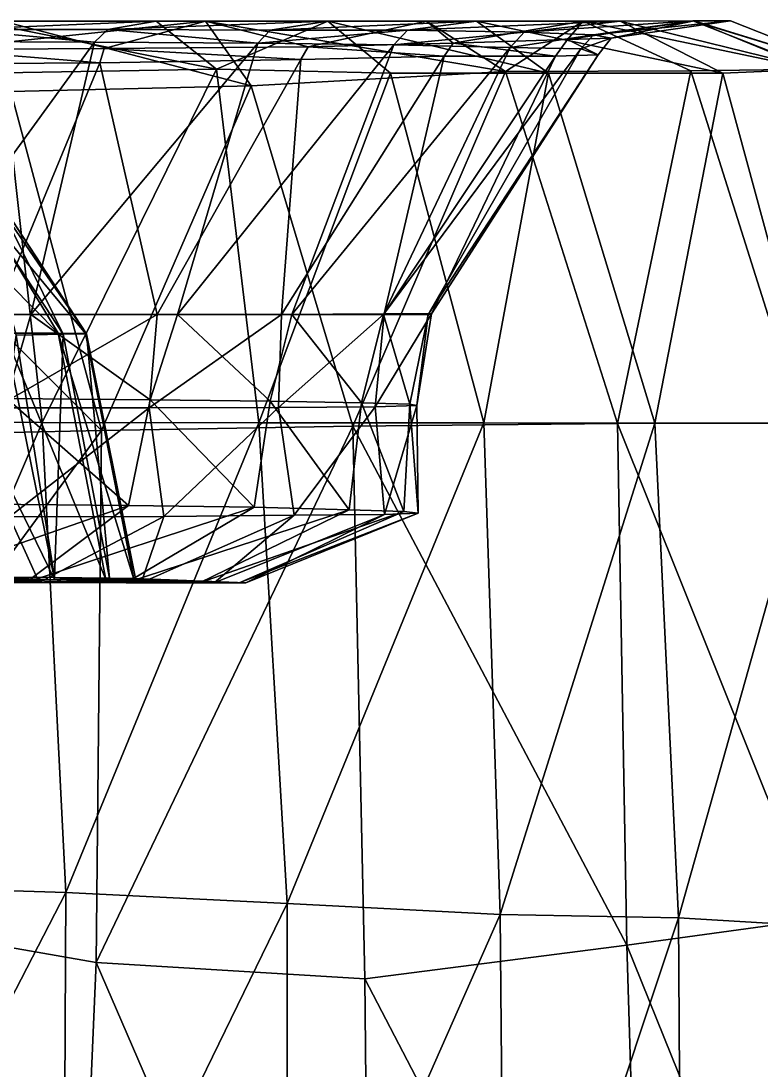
# Model space of a CAD drawing. Extents: x -4.77 to 4.77, y -2.48 to 3.3.
# Drawn here: x 1.3016 to 1.644, y 2.5051 to 2.9903 of the extents above; entities that cross this region are included whole.
import ezdxf

# ---------------------------------------------------------------- set-up
doc = ezdxf.new("R2010")
doc.units = 0

msp = doc.modelspace()

# ---------------------------------------------------------------- linework, layer by layer
for points in [[(1.26241, 2.97705, -0.24494), (1.38696, 2.9901, -0.2689), (1.29315, 2.99011, -0.33609)], [(1.26241, 2.97705, 0.24494), (1.29315, 2.99011, 0.33609), (1.38696, 2.9901, 0.2689)], [(1.26241, 2.97705, -0.24494), (1.34005, 2.97757, -0.2089), (1.38696, 2.9901, -0.2689)], [(1.26241, 2.97705, 0.24494), (1.38696, 2.9901, 0.2689), (1.34005, 2.97757, 0.2089)], [(1.3641, 2.99015, 0.66756), (1.27183, 2.98634, 0.64863), (1.28143, 2.99012, 0.70663)], [(1.3641, 2.99015, 0.66756), (1.34169, 2.98628, 0.61489), (1.27183, 2.98634, 0.64863)], [(1.3641, 2.99015, -0.66756), (1.28143, 2.99012, -0.70663), (1.27183, 2.98634, -0.64863)], [(1.3641, 2.99015, -0.66756), (1.27183, 2.98634, -0.64863), (1.34169, 2.98628, -0.61489)], [(1.28143, 2.99012, 0.70663), (1.392, 2.96802, 0.70927), (1.3641, 2.99015, 0.66756)], [(1.28143, 2.99012, -0.70663), (1.3641, 2.99015, -0.66756), (1.392, 2.96802, -0.70927)], [(1.28143, 2.99012, 0.70663), (1.2935, 2.96624, 0.75454), (1.392, 2.96802, 0.70927)], [(1.28143, 2.99012, -0.70663), (1.392, 2.96802, -0.70927), (1.2935, 2.96624, -0.75454)], [(1.40807, 2.96026, -0.31702), (1.29315, 2.99011, -0.33609), (1.38696, 2.9901, -0.2689)], [(1.40807, 2.96026, -0.31702), (1.29688, 2.95769, -0.40646), (1.29315, 2.99011, -0.33609)], [(1.40807, 2.96026, 0.31702), (1.38696, 2.9901, 0.2689), (1.29315, 2.99011, 0.33609)], [(1.40807, 2.96026, 0.31702), (1.29315, 2.99011, 0.33609), (1.29688, 2.95769, 0.40646)], [(1.38696, 2.9901, -0.2689), (1.34005, 2.97757, -0.2089), (1.43444, 2.97837, -0.13682)], [(1.38696, 2.9901, 0.2689), (1.43444, 2.97837, 0.13682), (1.34005, 2.97757, 0.2089)], [(1.44361, 2.99015, 0.61421), (1.34169, 2.98628, 0.61489), (1.3641, 2.99015, 0.66756)], [(1.44361, 2.99015, 0.61421), (1.41692, 2.98593, 0.55946), (1.34169, 2.98628, 0.61489)], [(1.44361, 2.99015, -0.61421), (1.3641, 2.99015, -0.66756), (1.34169, 2.98628, -0.61489)], [(1.44361, 2.99015, -0.61421), (1.34169, 2.98628, -0.61489), (1.41692, 2.98593, -0.55946)], [(1.392, 2.96802, 0.70927), (1.44361, 2.99015, 0.61421), (1.3641, 2.99015, 0.66756)], [(1.392, 2.96802, -0.70927), (1.3641, 2.99015, -0.66756), (1.44361, 2.99015, -0.61421)], [(1.38696, 2.9901, -0.2689), (1.43444, 2.97837, -0.13682), (1.48919, 2.99019, -0.17244)], [(1.5258, 2.96687, -0.20731), (1.38696, 2.9901, -0.2689), (1.48919, 2.99019, -0.17244)], [(1.38696, 2.9901, 0.2689), (1.48919, 2.99019, 0.17244), (1.43444, 2.97837, 0.13682)], [(1.5258, 2.96687, 0.20731), (1.48919, 2.99019, 0.17244), (1.38696, 2.9901, 0.2689)], [(1.5258, 2.96687, -0.20731), (1.40807, 2.96026, -0.31702), (1.38696, 2.9901, -0.2689)], [(1.5258, 2.96687, 0.20731), (1.38696, 2.9901, 0.2689), (1.40807, 2.96026, 0.31702)], [(1.392, 2.96802, 0.70927), (1.47258, 2.96616, 0.6552), (1.44361, 2.99015, 0.61421)], [(1.392, 2.96802, -0.70927), (1.44361, 2.99015, -0.61421), (1.47258, 2.96616, -0.6552)], [(1.51236, 2.99019, 0.54685), (1.41692, 2.98593, 0.55946), (1.44361, 2.99015, 0.61421)], [(1.51236, 2.99019, 0.54685), (1.48035, 2.98593, 0.49343), (1.41692, 2.98593, 0.55946)], [(1.51236, 2.99019, -0.54685), (1.44361, 2.99015, -0.61421), (1.41692, 2.98593, -0.55946)], [(1.51236, 2.99019, -0.54685), (1.41692, 2.98593, -0.55946), (1.48035, 2.98593, -0.49343)], [(1.48919, 2.99019, -0.17244), (1.43444, 2.97837, -0.13682), (1.50157, 2.97996, -0.05353)], [(1.48919, 2.99019, 0.17244), (1.50157, 2.97996, 0.05353), (1.43444, 2.97837, 0.13682)], [(1.44361, 2.99015, 0.61421), (1.54563, 2.96614, 0.58468), (1.51236, 2.99019, 0.54685)], [(1.44361, 2.99015, -0.61421), (1.51236, 2.99019, -0.54685), (1.54563, 2.96614, -0.58468)], [(1.44361, 2.99015, 0.61421), (1.47258, 2.96616, 0.6552), (1.54563, 2.96614, 0.58468)], [(1.44361, 2.99015, -0.61421), (1.54563, 2.96614, -0.58468), (1.47258, 2.96616, -0.6552)], [(1.5788, 2.99022, 0.4408), (1.48035, 2.98593, 0.49343), (1.51236, 2.99019, 0.54685)], [(1.5788, 2.99022, 0.4408), (1.53437, 2.98504, 0.39979), (1.48035, 2.98593, 0.49343)], [(1.5788, 2.99022, -0.4408), (1.51236, 2.99019, -0.54685), (1.48035, 2.98593, -0.49343)], [(1.5788, 2.99022, -0.4408), (1.48035, 2.98593, -0.49343), (1.53437, 2.98504, -0.39979)], [(1.48919, 2.99019, -0.17244), (1.50157, 2.97996, -0.05353), (1.56167, 2.99023, -0.0689)], [(1.56167, 2.99023, -0.0689), (1.5258, 2.96687, -0.20731), (1.48919, 2.99019, -0.17244)], [(1.48919, 2.99019, 0.17244), (1.56167, 2.99023, 0.0689), (1.50157, 2.97996, 0.05353)], [(1.56167, 2.99023, 0.0689), (1.48919, 2.99019, 0.17244), (1.5258, 2.96687, 0.20731)], [(1.56167, 2.99023, -0.0689), (1.50157, 2.97996, -0.05353), (1.55448, 2.98165, 0.06478)], [(1.56167, 2.99023, 0.0689), (1.55448, 2.98165, -0.06478), (1.50157, 2.97996, 0.05353)], [(1.51236, 2.99019, 0.54685), (1.62625, 2.96612, 0.46478), (1.5788, 2.99022, 0.4408)], [(1.51236, 2.99019, -0.54685), (1.5788, 2.99022, -0.4408), (1.62625, 2.96612, -0.46478)], [(1.51236, 2.99019, 0.54685), (1.54563, 2.96614, 0.58468), (1.62625, 2.96612, 0.46478)], [(1.51236, 2.99019, -0.54685), (1.62625, 2.96612, -0.46478), (1.54563, 2.96614, -0.58468)], [(1.56167, 2.99023, -0.0689), (1.61151, 2.9672, -0.09264), (1.5258, 2.96687, -0.20731)], [(1.56167, 2.99023, 0.0689), (1.5258, 2.96687, 0.20731), (1.61151, 2.9672, 0.09264)], [(1.61237, 2.99025, 0.33096), (1.53437, 2.98504, 0.39979), (1.5788, 2.99022, 0.4408)], [(1.61237, 2.99025, 0.33096), (1.56641, 2.98387, 0.29764), (1.53437, 2.98504, 0.39979)], [(1.61237, 2.99025, -0.33096), (1.5788, 2.99022, -0.4408), (1.53437, 2.98504, -0.39979)], [(1.61237, 2.99025, -0.33096), (1.53437, 2.98504, -0.39979), (1.56641, 2.98387, -0.29764)], [(1.56167, 2.99023, -0.0689), (1.55448, 2.98165, 0.06478), (1.61295, 2.99025, 0.06154)], [(1.61295, 2.99025, 0.06154), (1.55448, 2.98165, 0.06478), (1.57458, 2.98235, 0.17961)], [(1.56167, 2.99023, 0.0689), (1.61295, 2.99025, -0.06154), (1.55448, 2.98165, -0.06478)], [(1.61295, 2.99025, -0.06154), (1.57458, 2.98235, -0.17961), (1.55448, 2.98165, -0.06478)], [(1.66761, 2.96801, 0.04289), (1.56167, 2.99023, -0.0689), (1.61295, 2.99025, 0.06154)], [(1.66761, 2.96801, -0.04289), (1.61295, 2.99025, -0.06154), (1.56167, 2.99023, 0.0689)], [(1.66761, 2.96801, 0.04289), (1.61151, 2.9672, -0.09264), (1.56167, 2.99023, -0.0689)], [(1.66761, 2.96801, -0.04289), (1.56167, 2.99023, 0.0689), (1.61151, 2.9672, 0.09264)], [(1.62987, 2.99025, 0.20001), (1.56641, 2.98387, 0.29764), (1.61237, 2.99025, 0.33096)], [(1.62987, 2.99025, 0.20001), (1.57458, 2.98235, 0.17961), (1.56641, 2.98387, 0.29764)], [(1.62987, 2.99025, -0.20001), (1.61237, 2.99025, -0.33096), (1.56641, 2.98387, -0.29764)], [(1.62987, 2.99025, -0.20001), (1.56641, 2.98387, -0.29764), (1.57458, 2.98235, -0.17961)], [(1.61295, 2.99025, 0.06154), (1.57458, 2.98235, 0.17961), (1.62987, 2.99025, 0.20001)], [(1.61295, 2.99025, -0.06154), (1.62987, 2.99025, -0.20001), (1.57458, 2.98235, -0.17961)], [(1.5788, 2.99022, 0.4408), (1.66935, 2.96801, 0.34913), (1.61237, 2.99025, 0.33096)], [(1.5788, 2.99022, -0.4408), (1.61237, 2.99025, -0.33096), (1.66935, 2.96801, -0.34913)], [(1.5788, 2.99022, 0.4408), (1.62625, 2.96612, 0.46478), (1.66935, 2.96801, 0.34913)], [(1.5788, 2.99022, -0.4408), (1.66935, 2.96801, -0.34913), (1.62625, 2.96612, -0.46478)], [(1.61237, 2.99025, 0.33096), (1.68946, 2.96666, 0.20345), (1.62987, 2.99025, 0.20001)], [(1.61237, 2.99025, 0.33096), (1.66935, 2.96801, 0.34913), (1.68946, 2.96666, 0.20345)], [(1.61237, 2.99025, -0.33096), (1.62987, 2.99025, -0.20001), (1.68946, 2.96666, -0.20345)], [(1.61237, 2.99025, -0.33096), (1.68946, 2.96666, -0.20345), (1.66935, 2.96801, -0.34913)], [(1.68946, 2.96666, 0.20345), (1.61295, 2.99025, 0.06154), (1.62987, 2.99025, 0.20001)], [(1.68946, 2.96666, 0.20345), (1.66761, 2.96801, 0.04289), (1.61295, 2.99025, 0.06154)], [(1.68946, 2.96666, -0.20345), (1.62987, 2.99025, -0.20001), (1.61295, 2.99025, -0.06154)], [(1.68946, 2.96666, -0.20345), (1.61295, 2.99025, -0.06154), (1.66761, 2.96801, -0.04289)], [(1.27183, 2.98634, 0.64863), (1.33566, 2.98042, 0.60719), (1.26665, 2.98081, 0.64013)], [(1.27183, 2.98634, -0.64863), (1.26665, 2.98081, -0.64013), (1.33566, 2.98042, -0.60719)], [(1.27183, 2.98634, 0.64863), (1.34169, 2.98628, 0.61489), (1.33566, 2.98042, 0.60719)], [(1.27183, 2.98634, -0.64863), (1.33566, 2.98042, -0.60719), (1.34169, 2.98628, -0.61489)], [(1.34169, 2.98628, 0.61489), (1.4112, 2.97996, 0.55297), (1.33566, 2.98042, 0.60719)], [(1.34169, 2.98628, -0.61489), (1.33566, 2.98042, -0.60719), (1.4112, 2.97996, -0.55297)], [(1.34169, 2.98628, 0.61489), (1.41692, 2.98593, 0.55946), (1.4112, 2.97996, 0.55297)], [(1.34169, 2.98628, -0.61489), (1.4112, 2.97996, -0.55297), (1.41692, 2.98593, -0.55946)], [(1.4112, 2.97996, 0.55297), (1.48035, 2.98593, 0.49343), (1.47405, 2.97927, 0.48668)], [(1.4112, 2.97996, 0.55297), (1.41692, 2.98593, 0.55946), (1.48035, 2.98593, 0.49343)], [(1.4112, 2.97996, -0.55297), (1.47405, 2.97927, -0.48668), (1.48035, 2.98593, -0.49343)], [(1.4112, 2.97996, -0.55297), (1.48035, 2.98593, -0.49343), (1.41692, 2.98593, -0.55946)], [(1.47405, 2.97927, 0.48668), (1.48035, 2.98593, 0.49343), (1.53437, 2.98504, 0.39979)], [(1.47405, 2.97927, -0.48668), (1.53437, 2.98504, -0.39979), (1.48035, 2.98593, -0.49343)], [(1.47405, 2.97927, 0.48668), (1.53437, 2.98504, 0.39979), (1.52789, 2.97801, 0.39551)], [(1.47405, 2.97927, -0.48668), (1.52789, 2.97801, -0.39551), (1.53437, 2.98504, -0.39979)], [(1.52789, 2.97801, 0.39551), (1.53437, 2.98504, 0.39979), (1.56641, 2.98387, 0.29764)], [(1.52789, 2.97801, -0.39551), (1.56641, 2.98387, -0.29764), (1.53437, 2.98504, -0.39979)], [(1.52789, 2.97801, 0.39551), (1.56641, 2.98387, 0.29764), (1.56058, 2.9774, 0.29532)], [(1.52789, 2.97801, -0.39551), (1.56058, 2.9774, -0.29532), (1.56641, 2.98387, -0.29764)], [(1.56058, 2.9774, 0.29532), (1.56641, 2.98387, 0.29764), (1.57458, 2.98235, 0.17961)], [(1.56058, 2.9774, -0.29532), (1.57458, 2.98235, -0.17961), (1.56641, 2.98387, -0.29764)], [(1.33566, 2.98042, 0.60719), (1.244, 2.85455, 0.56052), (1.26665, 2.98081, 0.64013)], [(1.33566, 2.98042, -0.60719), (1.26665, 2.98081, -0.64013), (1.244, 2.85455, -0.56052)], [(1.33566, 2.98042, 0.60719), (1.30611, 2.85455, 0.52889), (1.244, 2.85455, 0.56052)], [(1.33566, 2.98042, -0.60719), (1.244, 2.85455, -0.56052), (1.30611, 2.85455, -0.52889)], [(1.4112, 2.97996, 0.55297), (1.30611, 2.85455, 0.52889), (1.33566, 2.98042, 0.60719)], [(1.4112, 2.97996, -0.55297), (1.33566, 2.98042, -0.60719), (1.30611, 2.85455, -0.52889)], [(1.4112, 2.97996, 0.55297), (1.37392, 2.85455, 0.47508), (1.30611, 2.85455, 0.52889)], [(1.4112, 2.97996, -0.55297), (1.30611, 2.85455, -0.52889), (1.37392, 2.85455, -0.47508)], [(1.47405, 2.97927, 0.48668), (1.37392, 2.85455, 0.47508), (1.4112, 2.97996, 0.55297)], [(1.47405, 2.97927, -0.48668), (1.4112, 2.97996, -0.55297), (1.37392, 2.85455, -0.47508)], [(1.47405, 2.97927, 0.48668), (1.42687, 2.85455, 0.41119), (1.37392, 2.85455, 0.47508)], [(1.47405, 2.97927, -0.48668), (1.37392, 2.85455, -0.47508), (1.42687, 2.85455, -0.41119)], [(1.52789, 2.97801, 0.39551), (1.42687, 2.85455, 0.41119), (1.47405, 2.97927, 0.48668)], [(1.52789, 2.97801, -0.39551), (1.47405, 2.97927, -0.48668), (1.42687, 2.85455, -0.41119)], [(1.49743, 2.97398, -0.05244), (1.50157, 2.97996, -0.05353), (1.43444, 2.97837, -0.13682)], [(1.49743, 2.97398, 0.05244), (1.43444, 2.97837, 0.13682), (1.50157, 2.97996, 0.05353)], [(1.54883, 2.97398, 0.06442), (1.50157, 2.97996, -0.05353), (1.49743, 2.97398, -0.05244)], [(1.54883, 2.97398, -0.06442), (1.49743, 2.97398, 0.05244), (1.50157, 2.97996, 0.05353)], [(1.54883, 2.97398, 0.06442), (1.55448, 2.98165, 0.06478), (1.50157, 2.97996, -0.05353)], [(1.54883, 2.97398, -0.06442), (1.50157, 2.97996, 0.05353), (1.55448, 2.98165, -0.06478)], [(1.56867, 2.97463, 0.17933), (1.55448, 2.98165, 0.06478), (1.54883, 2.97398, 0.06442)], [(1.56867, 2.97463, -0.17933), (1.54883, 2.97398, -0.06442), (1.55448, 2.98165, -0.06478)], [(1.56867, 2.97463, 0.17933), (1.57458, 2.98235, 0.17961), (1.55448, 2.98165, 0.06478)], [(1.56867, 2.97463, -0.17933), (1.55448, 2.98165, -0.06478), (1.57458, 2.98235, -0.17961)], [(1.56058, 2.9774, 0.29532), (1.57458, 2.98235, 0.17961), (1.56867, 2.97463, 0.17933)], [(1.56058, 2.9774, -0.29532), (1.56867, 2.97463, -0.17933), (1.57458, 2.98235, -0.17961)], [(1.33811, 2.97095, -0.20541), (1.26241, 2.97705, -0.24494), (1.26066, 2.97046, -0.24143)], [(1.33811, 2.97095, 0.20541), (1.26066, 2.97046, 0.24143), (1.26241, 2.97705, 0.24494)], [(1.33811, 2.97095, -0.20541), (1.34005, 2.97757, -0.2089), (1.26241, 2.97705, -0.24494)], [(1.33811, 2.97095, 0.20541), (1.26241, 2.97705, 0.24494), (1.34005, 2.97757, 0.2089)], [(1.43106, 2.97248, -0.13491), (1.34005, 2.97757, -0.2089), (1.33811, 2.97095, -0.20541)], [(1.43106, 2.97248, 0.13491), (1.33811, 2.97095, 0.20541), (1.34005, 2.97757, 0.2089)], [(1.43106, 2.97248, -0.13491), (1.43444, 2.97837, -0.13682), (1.34005, 2.97757, -0.2089)], [(1.43106, 2.97248, 0.13491), (1.34005, 2.97757, 0.2089), (1.43444, 2.97837, 0.13682)], [(1.43106, 2.97248, -0.13491), (1.42205, 2.85455, -0.03892), (1.49743, 2.97398, -0.05244)], [(1.49743, 2.97398, -0.05244), (1.42205, 2.85455, -0.03892), (1.46964, 2.85481, 0.05511)], [(1.43106, 2.97248, 0.13491), (1.49743, 2.97398, 0.05244), (1.42205, 2.85455, 0.03892)], [(1.49743, 2.97398, 0.05244), (1.46964, 2.85481, -0.05511), (1.42205, 2.85455, 0.03892)], [(1.52789, 2.97801, 0.39551), (1.46923, 2.85455, 0.32745), (1.42687, 2.85455, 0.41119)], [(1.52789, 2.97801, -0.39551), (1.42687, 2.85455, -0.41119), (1.46923, 2.85455, -0.32745)], [(1.49743, 2.97398, -0.05244), (1.43444, 2.97837, -0.13682), (1.43106, 2.97248, -0.13491)], [(1.49743, 2.97398, 0.05244), (1.43106, 2.97248, 0.13491), (1.43444, 2.97837, 0.13682)], [(1.56058, 2.9774, 0.29532), (1.46923, 2.85455, 0.32745), (1.52789, 2.97801, 0.39551)], [(1.56058, 2.9774, -0.29532), (1.52789, 2.97801, -0.39551), (1.46923, 2.85455, -0.32745)], [(1.56058, 2.9774, 0.29532), (1.48993, 2.85455, 0.24294), (1.46923, 2.85455, 0.32745)], [(1.56058, 2.9774, -0.29532), (1.46923, 2.85455, -0.32745), (1.48993, 2.85455, -0.24294)], [(1.49743, 2.97398, -0.05244), (1.46964, 2.85481, 0.05511), (1.54883, 2.97398, 0.06442)], [(1.54883, 2.97398, 0.06442), (1.46964, 2.85481, 0.05511), (1.49154, 2.85487, 0.14925)], [(1.49743, 2.97398, 0.05244), (1.54883, 2.97398, -0.06442), (1.46964, 2.85481, -0.05511)], [(1.54883, 2.97398, -0.06442), (1.49154, 2.85487, -0.14925), (1.46964, 2.85481, -0.05511)], [(1.56867, 2.97463, 0.17933), (1.48993, 2.85455, 0.24294), (1.56058, 2.9774, 0.29532)], [(1.56867, 2.97463, -0.17933), (1.56058, 2.9774, -0.29532), (1.48993, 2.85455, -0.24294)], [(1.56867, 2.97463, 0.17933), (1.49154, 2.85487, 0.14925), (1.48993, 2.85455, 0.24294)], [(1.56867, 2.97463, -0.17933), (1.48993, 2.85455, -0.24294), (1.49154, 2.85487, -0.14925)], [(1.54883, 2.97398, 0.06442), (1.49154, 2.85487, 0.14925), (1.56867, 2.97463, 0.17933)], [(1.54883, 2.97398, -0.06442), (1.56867, 2.97463, -0.17933), (1.49154, 2.85487, -0.14925)], [(1.26066, 2.97046, -0.24143), (1.28979, 2.85455, -0.15921), (1.33811, 2.97095, -0.20541)], [(1.26066, 2.97046, 0.24143), (1.33811, 2.97095, 0.20541), (1.28979, 2.85455, 0.15921)], [(1.33811, 2.97095, -0.20541), (1.28979, 2.85455, -0.15921), (1.36464, 2.85455, -0.10468)], [(1.33811, 2.97095, 0.20541), (1.36464, 2.85455, 0.10468), (1.28979, 2.85455, 0.15921)], [(1.33811, 2.97095, -0.20541), (1.36464, 2.85455, -0.10468), (1.43106, 2.97248, -0.13491)], [(1.33811, 2.97095, 0.20541), (1.43106, 2.97248, 0.13491), (1.36464, 2.85455, 0.10468)], [(1.43106, 2.97248, -0.13491), (1.36464, 2.85455, -0.10468), (1.42205, 2.85455, -0.03892)], [(1.43106, 2.97248, 0.13491), (1.42205, 2.85455, 0.03892), (1.36464, 2.85455, 0.10468)], [(1.2935, 2.96624, 0.75454), (1.21289, 2.80466, 0.81695), (1.31145, 2.80456, 0.79091)], [(1.2935, 2.96624, -0.75454), (1.31145, 2.80456, -0.79091), (1.21289, 2.80466, -0.81695)], [(1.392, 2.96802, 0.70927), (1.2935, 2.96624, 0.75454), (1.31145, 2.80456, 0.79091)], [(1.392, 2.96802, -0.70927), (1.31145, 2.80456, -0.79091), (1.2935, 2.96624, -0.75454)], [(1.392, 2.96802, 0.70927), (1.31145, 2.80456, 0.79091), (1.41167, 2.80447, 0.74524)], [(1.392, 2.96802, -0.70927), (1.41167, 2.80447, -0.74524), (1.31145, 2.80456, -0.79091)], [(1.47258, 2.96616, 0.6552), (1.392, 2.96802, 0.70927), (1.41167, 2.80447, 0.74524)], [(1.47258, 2.96616, -0.6552), (1.41167, 2.80447, -0.74524), (1.392, 2.96802, -0.70927)], [(1.45506, 2.80285, -0.33958), (1.40807, 2.96026, -0.31702), (1.5258, 2.96687, -0.20731)], [(1.45506, 2.80285, 0.33958), (1.5258, 2.96687, 0.20731), (1.40807, 2.96026, 0.31702)], [(1.47258, 2.96616, 0.6552), (1.41167, 2.80447, 0.74524), (1.51575, 2.80441, 0.67133)], [(1.47258, 2.96616, -0.6552), (1.51575, 2.80441, -0.67133), (1.41167, 2.80447, -0.74524)], [(1.45506, 2.80285, -0.33958), (1.5258, 2.96687, -0.20731), (1.57763, 2.80415, -0.21043)], [(1.45506, 2.80285, 0.33958), (1.57763, 2.80415, 0.21043), (1.5258, 2.96687, 0.20731)], [(1.54563, 2.96614, 0.58468), (1.47258, 2.96616, 0.6552), (1.51575, 2.80441, 0.67133)], [(1.54563, 2.96614, -0.58468), (1.51575, 2.80441, -0.67133), (1.47258, 2.96616, -0.6552)], [(1.54563, 2.96614, 0.58468), (1.51575, 2.80441, 0.67133), (1.59489, 2.80433, 0.58804)], [(1.54563, 2.96614, -0.58468), (1.59489, 2.80433, -0.58804), (1.51575, 2.80441, -0.67133)], [(1.57763, 2.80415, -0.21043), (1.5258, 2.96687, -0.20731), (1.61151, 2.9672, -0.09264)], [(1.57763, 2.80415, 0.21043), (1.61151, 2.9672, 0.09264), (1.5258, 2.96687, 0.20731)], [(1.62625, 2.96612, 0.46478), (1.54563, 2.96614, 0.58468), (1.59489, 2.80433, 0.58804)], [(1.62625, 2.96612, -0.46478), (1.59489, 2.80433, -0.58804), (1.54563, 2.96614, -0.58468)], [(1.57763, 2.80415, -0.21043), (1.61151, 2.9672, -0.09264), (1.66295, 2.80426, -0.08256)], [(1.57763, 2.80415, 0.21043), (1.66295, 2.80426, 0.08256), (1.61151, 2.9672, 0.09264)], [(1.62625, 2.96612, 0.46478), (1.59489, 2.80433, 0.58804), (1.67024, 2.80437, 0.46606)], [(1.62625, 2.96612, -0.46478), (1.67024, 2.80437, -0.46606), (1.59489, 2.80433, -0.58804)], [(1.66761, 2.96801, 0.04289), (1.66295, 2.80426, -0.08256), (1.61151, 2.9672, -0.09264)], [(1.66761, 2.96801, -0.04289), (1.61151, 2.9672, 0.09264), (1.66295, 2.80426, 0.08256)], [(1.66935, 2.96801, 0.34913), (1.62625, 2.96612, 0.46478), (1.67024, 2.80437, 0.46606)], [(1.66935, 2.96801, -0.34913), (1.67024, 2.80437, -0.46606), (1.62625, 2.96612, -0.46478)], [(1.33887, 2.80089, -0.45902), (1.29688, 2.95769, -0.40646), (1.40807, 2.96026, -0.31702)], [(1.33887, 2.80089, 0.45902), (1.40807, 2.96026, 0.31702), (1.29688, 2.95769, 0.40646)], [(1.33887, 2.80089, -0.45902), (1.40807, 2.96026, -0.31702), (1.45506, 2.80285, -0.33958)], [(1.33887, 2.80089, 0.45902), (1.45506, 2.80285, 0.33958), (1.40807, 2.96026, 0.31702)], [(1.33887, 2.80089, -0.45902), (1.18456, 2.95481, -0.46648), (1.29688, 2.95769, -0.40646)], [(1.33887, 2.80089, 0.45902), (1.29688, 2.95769, 0.40646), (1.18456, 2.95481, 0.46648)], [(1.33887, 2.80089, -0.45902), (1.19533, 2.79787, -0.56033), (1.18456, 2.95481, -0.46648)], [(1.33887, 2.80089, 0.45902), (1.18456, 2.95481, 0.46648), (1.19533, 2.79787, 0.56033)], [(1.26311, 2.90218, 0.29868), (1.31872, 2.84585, 0.27155), (1.28461, 2.90217, 0.2556)], [(1.26311, 2.90218, 0.29868), (1.29397, 2.84586, 0.32015), (1.31872, 2.84585, 0.27155)], [(1.26311, 2.90218, -0.29868), (1.28461, 2.90217, -0.2556), (1.31872, 2.84585, -0.27155)], [(1.26311, 2.90218, -0.29868), (1.31872, 2.84585, -0.27155), (1.29397, 2.84586, -0.32015)], [(1.29313, 2.90217, 0.16197), (1.32102, 2.8455, 0.11678), (1.2838, 2.90217, 0.1256)], [(1.2838, 2.90217, 0.1256), (1.32102, 2.8455, 0.11678), (1.29933, 2.84495, 0.06993)], [(1.29313, 2.90217, -0.16197), (1.2838, 2.90217, -0.1256), (1.32102, 2.8455, -0.11678)], [(1.2838, 2.90217, -0.1256), (1.29933, 2.84495, -0.06993), (1.32102, 2.8455, -0.11678)], [(1.28461, 2.90217, 0.2556), (1.33149, 2.84566, 0.21756), (1.29493, 2.90217, 0.20708)], [(1.28461, 2.90217, 0.2556), (1.31872, 2.84585, 0.27155), (1.33149, 2.84566, 0.21756)], [(1.28461, 2.90217, -0.2556), (1.29493, 2.90217, -0.20708), (1.33149, 2.84566, -0.21756)], [(1.28461, 2.90217, -0.2556), (1.33149, 2.84566, -0.21756), (1.31872, 2.84585, -0.27155)], [(1.29493, 2.90217, 0.20708), (1.33183, 2.84552, 0.16673), (1.29313, 2.90217, 0.16197)], [(1.29313, 2.90217, 0.16197), (1.33183, 2.84552, 0.16673), (1.32102, 2.8455, 0.11678)], [(1.29493, 2.90217, -0.20708), (1.29313, 2.90217, -0.16197), (1.33183, 2.84552, -0.16673)], [(1.29313, 2.90217, -0.16197), (1.32102, 2.8455, -0.11678), (1.33183, 2.84552, -0.16673)], [(1.29493, 2.90217, 0.20708), (1.33149, 2.84566, 0.21756), (1.33183, 2.84552, 0.16673)], [(1.29493, 2.90217, -0.20708), (1.33183, 2.84552, -0.16673), (1.33149, 2.84566, -0.21756)], [(1.244, 2.85455, 0.56052), (1.30611, 2.85455, 0.52889), (1.29508, 2.81573, 0.52508)], [(1.244, 2.85455, -0.56052), (1.29508, 2.81573, -0.52508), (1.30611, 2.85455, -0.52889)], [(1.36464, 2.85455, -0.10468), (1.28952, 2.8113, -0.14892), (1.36088, 2.81135, -0.09659)], [(1.36464, 2.85455, -0.10468), (1.28979, 2.85455, -0.15921), (1.28952, 2.8113, -0.14892)], [(1.36464, 2.85455, 0.10468), (1.36088, 2.81135, 0.09659), (1.28952, 2.8113, 0.14892)], [(1.36464, 2.85455, 0.10468), (1.28952, 2.8113, 0.14892), (1.28979, 2.85455, 0.15921)], [(1.30611, 2.85455, 0.52889), (1.3613, 2.81511, 0.4756), (1.29508, 2.81573, 0.52508)], [(1.30611, 2.85455, -0.52889), (1.29508, 2.81573, -0.52508), (1.3613, 2.81511, -0.4756)], [(1.30611, 2.85455, 0.52889), (1.37392, 2.85455, 0.47508), (1.3613, 2.81511, 0.4756)], [(1.30611, 2.85455, -0.52889), (1.3613, 2.81511, -0.4756), (1.37392, 2.85455, -0.47508)], [(1.42205, 2.85455, -0.03892), (1.36088, 2.81135, -0.09659), (1.4207, 2.81152, -0.02634)], [(1.42205, 2.85455, -0.03892), (1.36464, 2.85455, -0.10468), (1.36088, 2.81135, -0.09659)], [(1.42205, 2.85455, 0.03892), (1.4207, 2.81152, 0.02634), (1.36088, 2.81135, 0.09659)], [(1.42205, 2.85455, 0.03892), (1.36088, 2.81135, 0.09659), (1.36464, 2.85455, 0.10468)], [(1.37392, 2.85455, 0.47508), (1.41684, 2.81441, 0.41145), (1.3613, 2.81511, 0.4756)], [(1.37392, 2.85455, -0.47508), (1.3613, 2.81511, -0.4756), (1.41684, 2.81441, -0.41145)], [(1.37392, 2.85455, 0.47508), (1.42687, 2.85455, 0.41119), (1.41684, 2.81441, 0.41145)], [(1.37392, 2.85455, -0.47508), (1.41684, 2.81441, -0.41145), (1.42687, 2.85455, -0.41119)], [(1.42687, 2.85455, 0.41119), (1.45916, 2.81367, 0.33184), (1.41684, 2.81441, 0.41145)], [(1.42687, 2.85455, -0.41119), (1.41684, 2.81441, -0.41145), (1.45916, 2.81367, -0.33184)], [(1.46964, 2.85481, 0.05511), (1.4207, 2.81152, -0.02634), (1.46539, 2.81189, 0.06502)], [(1.46964, 2.85481, 0.05511), (1.42205, 2.85455, -0.03892), (1.4207, 2.81152, -0.02634)], [(1.46964, 2.85481, -0.05511), (1.46539, 2.81189, -0.06502), (1.4207, 2.81152, 0.02634)], [(1.46964, 2.85481, -0.05511), (1.4207, 2.81152, 0.02634), (1.42205, 2.85455, 0.03892)], [(1.42687, 2.85455, 0.41119), (1.46923, 2.85455, 0.32745), (1.45916, 2.81367, 0.33184)], [(1.42687, 2.85455, -0.41119), (1.45916, 2.81367, -0.33184), (1.46923, 2.85455, -0.32745)], [(1.46923, 2.85455, 0.32745), (1.48148, 2.81301, 0.24846), (1.45916, 2.81367, 0.33184)], [(1.46923, 2.85455, -0.32745), (1.45916, 2.81367, -0.33184), (1.48148, 2.81301, -0.24846)], [(1.49154, 2.85487, 0.14925), (1.46539, 2.81189, 0.06502), (1.4847, 2.81241, 0.15925)], [(1.49154, 2.85487, 0.14925), (1.46964, 2.85481, 0.05511), (1.46539, 2.81189, 0.06502)], [(1.49154, 2.85487, -0.14925), (1.4847, 2.81241, -0.15925), (1.46539, 2.81189, -0.06502)], [(1.49154, 2.85487, -0.14925), (1.46539, 2.81189, -0.06502), (1.46964, 2.85481, -0.05511)], [(1.46923, 2.85455, 0.32745), (1.48993, 2.85455, 0.24294), (1.48148, 2.81301, 0.24846)], [(1.46923, 2.85455, -0.32745), (1.48148, 2.81301, -0.24846), (1.48993, 2.85455, -0.24294)], [(1.48993, 2.85455, 0.24294), (1.4847, 2.81241, 0.15925), (1.48148, 2.81301, 0.24846)], [(1.48993, 2.85455, -0.24294), (1.48148, 2.81301, -0.24846), (1.4847, 2.81241, -0.15925)], [(1.48993, 2.85455, 0.24294), (1.49154, 2.85487, 0.14925), (1.4847, 2.81241, 0.15925)], [(1.48993, 2.85455, -0.24294), (1.4847, 2.81241, -0.15925), (1.49154, 2.85487, -0.14925)], [(1.26157, 2.8458, 0.35872), (1.31709, 2.73194, 0.33559), (1.29397, 2.84586, 0.32015)], [(1.26157, 2.8458, -0.35872), (1.29397, 2.84586, -0.32015), (1.31709, 2.73194, -0.33559)], [(1.26157, 2.8458, 0.35872), (1.28204, 2.73186, 0.38056), (1.31709, 2.73194, 0.33559)], [(1.26157, 2.8458, -0.35872), (1.31709, 2.73194, -0.33559), (1.28204, 2.73186, -0.38056)], [(1.29933, 2.84495, 0.06993), (1.31702, 2.73283, 0.06116), (1.28357, 2.73309, 0.01727)], [(1.29933, 2.84495, -0.06993), (1.28357, 2.73309, -0.01727), (1.31702, 2.73283, -0.06116)], [(1.29397, 2.84586, 0.32015), (1.34077, 2.7319, 0.28583), (1.31872, 2.84585, 0.27155)], [(1.29397, 2.84586, 0.32015), (1.31709, 2.73194, 0.33559), (1.34077, 2.7319, 0.28583)], [(1.29397, 2.84586, -0.32015), (1.31872, 2.84585, -0.27155), (1.34077, 2.7319, -0.28583)], [(1.29397, 2.84586, -0.32015), (1.34077, 2.7319, -0.28583), (1.31709, 2.73194, -0.33559)], [(1.32102, 2.8455, 0.11678), (1.31702, 2.73283, 0.06116), (1.29933, 2.84495, 0.06993)], [(1.32102, 2.8455, -0.11678), (1.29933, 2.84495, -0.06993), (1.31702, 2.73283, -0.06116)], [(1.32102, 2.8455, 0.11678), (1.3425, 2.73255, 0.11658), (1.31702, 2.73283, 0.06116)], [(1.32102, 2.8455, -0.11678), (1.31702, 2.73283, -0.06116), (1.3425, 2.73255, -0.11658)], [(1.31872, 2.84585, 0.27155), (1.35378, 2.73217, 0.23012), (1.33149, 2.84566, 0.21756)], [(1.31872, 2.84585, 0.27155), (1.34077, 2.7319, 0.28583), (1.35378, 2.73217, 0.23012)], [(1.31872, 2.84585, -0.27155), (1.33149, 2.84566, -0.21756), (1.35378, 2.73217, -0.23012)], [(1.31872, 2.84585, -0.27155), (1.35378, 2.73217, -0.23012), (1.34077, 2.7319, -0.28583)], [(1.33183, 2.84552, 0.16673), (1.3425, 2.73255, 0.11658), (1.32102, 2.8455, 0.11678)], [(1.33183, 2.84552, -0.16673), (1.32102, 2.8455, -0.11678), (1.3425, 2.73255, -0.11658)], [(1.33149, 2.84566, 0.21756), (1.35451, 2.73242, 0.17607), (1.33183, 2.84552, 0.16673)], [(1.33149, 2.84566, 0.21756), (1.35378, 2.73217, 0.23012), (1.35451, 2.73242, 0.17607)], [(1.33149, 2.84566, -0.21756), (1.33183, 2.84552, -0.16673), (1.35451, 2.73242, -0.17607)], [(1.33149, 2.84566, -0.21756), (1.35451, 2.73242, -0.17607), (1.35378, 2.73217, -0.23012)], [(1.33183, 2.84552, 0.16673), (1.35451, 2.73242, 0.17607), (1.3425, 2.73255, 0.11658)], [(1.33183, 2.84552, -0.16673), (1.3425, 2.73255, -0.11658), (1.35451, 2.73242, -0.17607)], [(1.35128, 2.76612, 0.48433), (1.28469, 2.76676, 0.53082), (1.29508, 2.81573, 0.52508)], [(1.35128, 2.76612, -0.48433), (1.29508, 2.81573, -0.52508), (1.28469, 2.76676, -0.53082)], [(1.35128, 2.76612, 0.48433), (1.29508, 2.81573, 0.52508), (1.3613, 2.81511, 0.4756)], [(1.35128, 2.76612, -0.48433), (1.3613, 2.81511, -0.4756), (1.29508, 2.81573, -0.52508)], [(1.40942, 2.76542, 0.42156), (1.35128, 2.76612, 0.48433), (1.3613, 2.81511, 0.4756)], [(1.40942, 2.76542, -0.42156), (1.3613, 2.81511, -0.4756), (1.35128, 2.76612, -0.48433)], [(1.40942, 2.76542, 0.42156), (1.3613, 2.81511, 0.4756), (1.41684, 2.81441, 0.41145)], [(1.40942, 2.76542, -0.42156), (1.41684, 2.81441, -0.41145), (1.3613, 2.81511, -0.4756)], [(1.45347, 2.76414, 0.34508), (1.40942, 2.76542, 0.42156), (1.41684, 2.81441, 0.41145)], [(1.45347, 2.76414, -0.34508), (1.41684, 2.81441, -0.41145), (1.40942, 2.76542, -0.42156)], [(1.45347, 2.76414, 0.34508), (1.41684, 2.81441, 0.41145), (1.45916, 2.81367, 0.33184)], [(1.45347, 2.76414, -0.34508), (1.45916, 2.81367, -0.33184), (1.41684, 2.81441, -0.41145)], [(1.47867, 2.76337, 0.26327), (1.45347, 2.76414, 0.34508), (1.45916, 2.81367, 0.33184)], [(1.47867, 2.76337, -0.26327), (1.45916, 2.81367, -0.33184), (1.45347, 2.76414, -0.34508)], [(1.47867, 2.76337, 0.26327), (1.45916, 2.81367, 0.33184), (1.48148, 2.81301, 0.24846)], [(1.47867, 2.76337, -0.26327), (1.48148, 2.81301, -0.24846), (1.45916, 2.81367, -0.33184)], [(1.29622, 2.76103, -0.14457), (1.36088, 2.81135, -0.09659), (1.28952, 2.8113, -0.14892)], [(1.29622, 2.76103, 0.14457), (1.28952, 2.8113, 0.14892), (1.36088, 2.81135, 0.09659)], [(1.29622, 2.76103, -0.14457), (1.36766, 2.76111, -0.08969), (1.36088, 2.81135, -0.09659)], [(1.29622, 2.76103, 0.14457), (1.36088, 2.81135, 0.09659), (1.36766, 2.76111, 0.08969)], [(1.36766, 2.76111, -0.08969), (1.4207, 2.81152, -0.02634), (1.36088, 2.81135, -0.09659)], [(1.36766, 2.76111, 0.08969), (1.36088, 2.81135, 0.09659), (1.4207, 2.81152, 0.02634)], [(1.36766, 2.76111, -0.08969), (1.42804, 2.7617, -0.01436), (1.4207, 2.81152, -0.02634)], [(1.36766, 2.76111, 0.08969), (1.4207, 2.81152, 0.02634), (1.42804, 2.7617, 0.01436)], [(1.42804, 2.7617, -0.01436), (1.46539, 2.81189, 0.06502), (1.4207, 2.81152, -0.02634)], [(1.42804, 2.7617, 0.01436), (1.4207, 2.81152, 0.02634), (1.46539, 2.81189, -0.06502)], [(1.42804, 2.7617, -0.01436), (1.4698, 2.7621, 0.07976), (1.46539, 2.81189, 0.06502)], [(1.42804, 2.7617, 0.01436), (1.46539, 2.81189, -0.06502), (1.4698, 2.7621, -0.07976)], [(1.4698, 2.7621, 0.07976), (1.4847, 2.81241, 0.15925), (1.46539, 2.81189, 0.06502)], [(1.4698, 2.7621, -0.07976), (1.46539, 2.81189, -0.06502), (1.4847, 2.81241, -0.15925)], [(1.4698, 2.7621, 0.07976), (1.4854, 2.76263, 0.1752), (1.4847, 2.81241, 0.15925)], [(1.4698, 2.7621, -0.07976), (1.4847, 2.81241, -0.15925), (1.4854, 2.76263, -0.1752)], [(1.4854, 2.76263, 0.1752), (1.47867, 2.76337, 0.26327), (1.48148, 2.81301, 0.24846)], [(1.4854, 2.76263, -0.1752), (1.48148, 2.81301, -0.24846), (1.47867, 2.76337, -0.26327)], [(1.4854, 2.76263, 0.1752), (1.48148, 2.81301, 0.24846), (1.4847, 2.81241, 0.15925)], [(1.4854, 2.76263, -0.1752), (1.4847, 2.81241, -0.15925), (1.48148, 2.81301, -0.24846)], [(1.31145, 2.80456, 0.79091), (1.21289, 2.80466, 0.81695), (1.21965, 2.59044, 0.82045)], [(1.31145, 2.80456, -0.79091), (1.21965, 2.59044, -0.82045), (1.21289, 2.80466, -0.81695)], [(1.31145, 2.80456, 0.79091), (1.21965, 2.59044, 0.82045), (1.3223, 2.58731, 0.79192)], [(1.31145, 2.80456, -0.79091), (1.3223, 2.58731, -0.79192), (1.21965, 2.59044, -0.82045)], [(1.41167, 2.80447, 0.74524), (1.31145, 2.80456, 0.79091), (1.3223, 2.58731, 0.79192)], [(1.41167, 2.80447, -0.74524), (1.3223, 2.58731, -0.79192), (1.31145, 2.80456, -0.79091)], [(1.41167, 2.80447, 0.74524), (1.3223, 2.58731, 0.79192), (1.42472, 2.58217, 0.74299)], [(1.41167, 2.80447, -0.74524), (1.42472, 2.58217, -0.74299), (1.3223, 2.58731, -0.79192)], [(1.51575, 2.80441, 0.67133), (1.41167, 2.80447, 0.74524), (1.42472, 2.58217, 0.74299)], [(1.51575, 2.80441, -0.67133), (1.42472, 2.58217, -0.74299), (1.41167, 2.80447, -0.74524)], [(1.51575, 2.80441, 0.67133), (1.42472, 2.58217, 0.74299), (1.5232, 2.57712, 0.67078)], [(1.51575, 2.80441, -0.67133), (1.5232, 2.57712, -0.67078), (1.42472, 2.58217, -0.74299)], [(1.45506, 2.80285, -0.33958), (1.57763, 2.80415, -0.21043), (1.58184, 2.56282, -0.21068)], [(1.45506, 2.80285, 0.33958), (1.58184, 2.56282, 0.21068), (1.57763, 2.80415, 0.21043)], [(1.59489, 2.80433, 0.58804), (1.51575, 2.80441, 0.67133), (1.5232, 2.57712, 0.67078)], [(1.59489, 2.80433, -0.58804), (1.5232, 2.57712, -0.67078), (1.51575, 2.80441, -0.67133)], [(1.59489, 2.80433, 0.58804), (1.5232, 2.57712, 0.67078), (1.60573, 2.57549, 0.58124)], [(1.59489, 2.80433, -0.58804), (1.60573, 2.57549, -0.58124), (1.5232, 2.57712, -0.67078)], [(1.57763, 2.80415, -0.21043), (1.66295, 2.80426, -0.08256), (1.66943, 2.57495, -0.0775)], [(1.57763, 2.80415, 0.21043), (1.66943, 2.57495, 0.0775), (1.66295, 2.80426, 0.08256)], [(1.57763, 2.80415, -0.21043), (1.66943, 2.57495, -0.0775), (1.58184, 2.56282, -0.21068)], [(1.57763, 2.80415, 0.21043), (1.58184, 2.56282, 0.21068), (1.66943, 2.57495, 0.0775)], [(1.67024, 2.80437, 0.46606), (1.59489, 2.80433, 0.58804), (1.60573, 2.57549, 0.58124)], [(1.67024, 2.80437, -0.46606), (1.60573, 2.57549, -0.58124), (1.59489, 2.80433, -0.58804)], [(1.67024, 2.80437, 0.46606), (1.60573, 2.57549, 0.58124), (1.67544, 2.57136, 0.46502)], [(1.67024, 2.80437, -0.46606), (1.67544, 2.57136, -0.46502), (1.60573, 2.57549, -0.58124)], [(1.17837, 2.58251, -0.57394), (1.33887, 2.80089, -0.45902), (1.33632, 2.55492, -0.46842)], [(1.17837, 2.58251, -0.57394), (1.19533, 2.79787, -0.56033), (1.33887, 2.80089, -0.45902)], [(1.17837, 2.58251, 0.57394), (1.33632, 2.55492, 0.46842), (1.33887, 2.80089, 0.45902)], [(1.17837, 2.58251, 0.57394), (1.33887, 2.80089, 0.45902), (1.19533, 2.79787, 0.56033)], [(1.33632, 2.55492, -0.46842), (1.45506, 2.80285, -0.33958), (1.4607, 2.54729, -0.33925)], [(1.33632, 2.55492, -0.46842), (1.33887, 2.80089, -0.45902), (1.45506, 2.80285, -0.33958)], [(1.33632, 2.55492, 0.46842), (1.4607, 2.54729, 0.33925), (1.45506, 2.80285, 0.33958)], [(1.33632, 2.55492, 0.46842), (1.45506, 2.80285, 0.33958), (1.33887, 2.80089, 0.45902)], [(1.45506, 2.80285, -0.33958), (1.58184, 2.56282, -0.21068), (1.4607, 2.54729, -0.33925)], [(1.45506, 2.80285, 0.33958), (1.4607, 2.54729, 0.33925), (1.58184, 2.56282, 0.21068)], [(1.24905, 2.73053, 0.46678), (1.28469, 2.76676, 0.53082), (1.35128, 2.76612, 0.48433)], [(1.24905, 2.73053, -0.46678), (1.35128, 2.76612, -0.48433), (1.28469, 2.76676, -0.53082)], [(1.24905, 2.73053, 0.46678), (1.35128, 2.76612, 0.48433), (1.30381, 2.73052, 0.426)], [(1.24905, 2.73053, -0.46678), (1.30381, 2.73052, -0.426), (1.35128, 2.76612, -0.48433)], [(1.30381, 2.73052, 0.426), (1.35128, 2.76612, 0.48433), (1.40942, 2.76542, 0.42156)], [(1.30381, 2.73052, -0.426), (1.40942, 2.76542, -0.42156), (1.35128, 2.76612, -0.48433)], [(1.30381, 2.73052, 0.426), (1.40942, 2.76542, 0.42156), (1.3503, 2.73051, 0.37239)], [(1.30381, 2.73052, -0.426), (1.3503, 2.73051, -0.37239), (1.40942, 2.76542, -0.42156)], [(1.3503, 2.73051, 0.37239), (1.40942, 2.76542, 0.42156), (1.45347, 2.76414, 0.34508)], [(1.3503, 2.73051, -0.37239), (1.45347, 2.76414, -0.34508), (1.40942, 2.76542, -0.42156)], [(1.31002, 2.73052, -0.03399), (1.29622, 2.76103, -0.14457), (1.25418, 2.73052, -0.0777)], [(1.31002, 2.73052, 0.03399), (1.25418, 2.73052, 0.0777), (1.29622, 2.76103, 0.14457)], [(1.31002, 2.73052, -0.03399), (1.36766, 2.76111, -0.08969), (1.29622, 2.76103, -0.14457)], [(1.31002, 2.73052, 0.03399), (1.29622, 2.76103, 0.14457), (1.36766, 2.76111, 0.08969)], [(1.35722, 2.73051, 0.02484), (1.36766, 2.76111, -0.08969), (1.31002, 2.73052, -0.03399)], [(1.35722, 2.73051, -0.02484), (1.31002, 2.73052, 0.03399), (1.36766, 2.76111, 0.08969)], [(1.3503, 2.73051, 0.37239), (1.45347, 2.76414, 0.34508), (1.38414, 2.73051, 0.30941)], [(1.3503, 2.73051, -0.37239), (1.38414, 2.73051, -0.30941), (1.45347, 2.76414, -0.34508)], [(1.39091, 2.73051, 0.09775), (1.42804, 2.7617, -0.01436), (1.35722, 2.73051, 0.02484)], [(1.35722, 2.73051, 0.02484), (1.42804, 2.7617, -0.01436), (1.36766, 2.76111, -0.08969)], [(1.39091, 2.73051, -0.09775), (1.35722, 2.73051, -0.02484), (1.42804, 2.7617, 0.01436)], [(1.35722, 2.73051, -0.02484), (1.36766, 2.76111, 0.08969), (1.42804, 2.7617, 0.01436)], [(1.38414, 2.73051, 0.30941), (1.45347, 2.76414, 0.34508), (1.47867, 2.76337, 0.26327)], [(1.38414, 2.73051, -0.30941), (1.47867, 2.76337, -0.26327), (1.45347, 2.76414, -0.34508)], [(1.38414, 2.73051, 0.30941), (1.47867, 2.76337, 0.26327), (1.40254, 2.73051, 0.24311)], [(1.38414, 2.73051, -0.30941), (1.40254, 2.73051, -0.24311), (1.47867, 2.76337, -0.26327)], [(1.40556, 2.7305, 0.17343), (1.4698, 2.7621, 0.07976), (1.39091, 2.73051, 0.09775)], [(1.39091, 2.73051, 0.09775), (1.4698, 2.7621, 0.07976), (1.42804, 2.7617, -0.01436)], [(1.40556, 2.7305, -0.17343), (1.39091, 2.73051, -0.09775), (1.4698, 2.7621, -0.07976)], [(1.39091, 2.73051, -0.09775), (1.42804, 2.7617, 0.01436), (1.4698, 2.7621, -0.07976)], [(1.40254, 2.73051, 0.24311), (1.47867, 2.76337, 0.26327), (1.4854, 2.76263, 0.1752)], [(1.40254, 2.73051, -0.24311), (1.4854, 2.76263, -0.1752), (1.47867, 2.76337, -0.26327)], [(1.40254, 2.73051, 0.24311), (1.4854, 2.76263, 0.1752), (1.40556, 2.7305, 0.17343)], [(1.40254, 2.73051, -0.24311), (1.40556, 2.7305, -0.17343), (1.4854, 2.76263, -0.1752)], [(1.40556, 2.7305, 0.17343), (1.4854, 2.76263, 0.1752), (1.4698, 2.7621, 0.07976)], [(1.40556, 2.7305, -0.17343), (1.4698, 2.7621, -0.07976), (1.4854, 2.76263, -0.1752)], [(1.30381, 2.73052, 0.426), (1.28204, 2.73186, 0.38056), (1.23377, 2.7317, 0.41961)], [(1.30381, 2.73052, -0.426), (1.23377, 2.7317, -0.41961), (1.28204, 2.73186, -0.38056)], [(1.30381, 2.73052, 0.426), (1.23377, 2.7317, 0.41961), (1.24905, 2.73053, 0.46678)], [(1.30381, 2.73052, -0.426), (1.24905, 2.73053, -0.46678), (1.23377, 2.7317, -0.41961)], [(1.24092, 2.73349, -0.01875), (1.31002, 2.73052, -0.03399), (1.25418, 2.73052, -0.0777)], [(1.24092, 2.73349, -0.01875), (1.28357, 2.73309, 0.01727), (1.31002, 2.73052, -0.03399)], [(1.24092, 2.73349, 0.01875), (1.25418, 2.73052, 0.0777), (1.31002, 2.73052, 0.03399)], [(1.24092, 2.73349, 0.01875), (1.31002, 2.73052, 0.03399), (1.28357, 2.73309, -0.01727)], [(1.3503, 2.73051, 0.37239), (1.31709, 2.73194, 0.33559), (1.28204, 2.73186, 0.38056)], [(1.3503, 2.73051, -0.37239), (1.28204, 2.73186, -0.38056), (1.31709, 2.73194, -0.33559)], [(1.3503, 2.73051, 0.37239), (1.28204, 2.73186, 0.38056), (1.30381, 2.73052, 0.426)], [(1.3503, 2.73051, -0.37239), (1.30381, 2.73052, -0.426), (1.28204, 2.73186, -0.38056)], [(1.28357, 2.73309, 0.01727), (1.35722, 2.73051, 0.02484), (1.31002, 2.73052, -0.03399)], [(1.28357, 2.73309, 0.01727), (1.31702, 2.73283, 0.06116), (1.35722, 2.73051, 0.02484)], [(1.28357, 2.73309, -0.01727), (1.31002, 2.73052, 0.03399), (1.35722, 2.73051, -0.02484)], [(1.28357, 2.73309, -0.01727), (1.35722, 2.73051, -0.02484), (1.31702, 2.73283, -0.06116)], [(1.31702, 2.73283, 0.06116), (1.39091, 2.73051, 0.09775), (1.35722, 2.73051, 0.02484)], [(1.31702, 2.73283, 0.06116), (1.3425, 2.73255, 0.11658), (1.39091, 2.73051, 0.09775)], [(1.31702, 2.73283, -0.06116), (1.35722, 2.73051, -0.02484), (1.39091, 2.73051, -0.09775)], [(1.31702, 2.73283, -0.06116), (1.39091, 2.73051, -0.09775), (1.3425, 2.73255, -0.11658)], [(1.38414, 2.73051, 0.30941), (1.31709, 2.73194, 0.33559), (1.3503, 2.73051, 0.37239)], [(1.38414, 2.73051, 0.30941), (1.34077, 2.7319, 0.28583), (1.31709, 2.73194, 0.33559)], [(1.38414, 2.73051, -0.30941), (1.3503, 2.73051, -0.37239), (1.31709, 2.73194, -0.33559)], [(1.38414, 2.73051, -0.30941), (1.31709, 2.73194, -0.33559), (1.34077, 2.7319, -0.28583)], [(1.40254, 2.73051, 0.24311), (1.35378, 2.73217, 0.23012), (1.34077, 2.7319, 0.28583)], [(1.40254, 2.73051, -0.24311), (1.34077, 2.7319, -0.28583), (1.35378, 2.73217, -0.23012)], [(1.40254, 2.73051, 0.24311), (1.34077, 2.7319, 0.28583), (1.38414, 2.73051, 0.30941)], [(1.40254, 2.73051, -0.24311), (1.38414, 2.73051, -0.30941), (1.34077, 2.7319, -0.28583)], [(1.3425, 2.73255, 0.11658), (1.40556, 2.7305, 0.17343), (1.39091, 2.73051, 0.09775)], [(1.3425, 2.73255, 0.11658), (1.35451, 2.73242, 0.17607), (1.40556, 2.7305, 0.17343)], [(1.3425, 2.73255, -0.11658), (1.39091, 2.73051, -0.09775), (1.40556, 2.7305, -0.17343)], [(1.3425, 2.73255, -0.11658), (1.40556, 2.7305, -0.17343), (1.35451, 2.73242, -0.17607)], [(1.40556, 2.7305, 0.17343), (1.35451, 2.73242, 0.17607), (1.35378, 2.73217, 0.23012)], [(1.40556, 2.7305, -0.17343), (1.35378, 2.73217, -0.23012), (1.35451, 2.73242, -0.17607)], [(1.40556, 2.7305, 0.17343), (1.35378, 2.73217, 0.23012), (1.40254, 2.73051, 0.24311)], [(1.40556, 2.7305, -0.17343), (1.40254, 2.73051, -0.24311), (1.35378, 2.73217, -0.23012)], [(1.21414, 2.37753, 0.82252), (1.3223, 2.58731, 0.79192), (1.21965, 2.59044, 0.82045)], [(1.21414, 2.37753, -0.82252), (1.21965, 2.59044, -0.82045), (1.3223, 2.58731, -0.79192)], [(1.21414, 2.37753, 0.82252), (1.32119, 2.3697, 0.7934), (1.3223, 2.58731, 0.79192)], [(1.21414, 2.37753, -0.82252), (1.3223, 2.58731, -0.79192), (1.32119, 2.3697, -0.7934)], [(1.32119, 2.3697, 0.7934), (1.42472, 2.58217, 0.74299), (1.3223, 2.58731, 0.79192)], [(1.32119, 2.3697, -0.7934), (1.3223, 2.58731, -0.79192), (1.42472, 2.58217, -0.74299)], [(1.32355, 2.25656, -0.47656), (1.17045, 2.23696, -0.5714), (1.17837, 2.58251, -0.57394)], [(1.32355, 2.25656, 0.47656), (1.17837, 2.58251, 0.57394), (1.17045, 2.23696, 0.5714)], [(1.32355, 2.25656, -0.47656), (1.17837, 2.58251, -0.57394), (1.33632, 2.55492, -0.46842)], [(1.32355, 2.25656, 0.47656), (1.33632, 2.55492, 0.46842), (1.17837, 2.58251, 0.57394)], [(1.32119, 2.3697, 0.7934), (1.42452, 2.35375, 0.74423), (1.42472, 2.58217, 0.74299)], [(1.32119, 2.3697, -0.7934), (1.42472, 2.58217, -0.74299), (1.42452, 2.35375, -0.74423)], [(1.42452, 2.35375, 0.74423), (1.5232, 2.57712, 0.67078), (1.42472, 2.58217, 0.74299)], [(1.42452, 2.35375, -0.74423), (1.42472, 2.58217, -0.74299), (1.5232, 2.57712, -0.67078)], [(1.42452, 2.35375, 0.74423), (1.52542, 2.33429, 0.66998), (1.5232, 2.57712, 0.67078)], [(1.42452, 2.35375, -0.74423), (1.5232, 2.57712, -0.67078), (1.52542, 2.33429, -0.66998)], [(1.52542, 2.33429, 0.66998), (1.60573, 2.57549, 0.58124), (1.5232, 2.57712, 0.67078)], [(1.52542, 2.33429, -0.66998), (1.5232, 2.57712, -0.67078), (1.60573, 2.57549, -0.58124)], [(1.52542, 2.33429, 0.66998), (1.60726, 2.33065, 0.5804), (1.60573, 2.57549, 0.58124)], [(1.52542, 2.33429, -0.66998), (1.60573, 2.57549, -0.58124), (1.60726, 2.33065, -0.5804)], [(1.67745, 2.32609, -0.05924), (1.58184, 2.56282, -0.21068), (1.66943, 2.57495, -0.0775)], [(1.67745, 2.32609, 0.05924), (1.66943, 2.57495, 0.0775), (1.58184, 2.56282, 0.21068)], [(1.60726, 2.33065, 0.5804), (1.67544, 2.57136, 0.46502), (1.60573, 2.57549, 0.58124)], [(1.60726, 2.33065, -0.5804), (1.60573, 2.57549, -0.58124), (1.67544, 2.57136, -0.46502)], [(1.60726, 2.33065, 0.5804), (1.67859, 2.30718, 0.45939), (1.67544, 2.57136, 0.46502)], [(1.60726, 2.33065, -0.5804), (1.67544, 2.57136, -0.46502), (1.67859, 2.30718, -0.45939)], [(1.58995, 2.29912, -0.19971), (1.4607, 2.54729, -0.33925), (1.58184, 2.56282, -0.21068)], [(1.58995, 2.29912, 0.19971), (1.58184, 2.56282, 0.21068), (1.4607, 2.54729, 0.33925)], [(1.67745, 2.32609, -0.05924), (1.58995, 2.29912, -0.19971), (1.58184, 2.56282, -0.21068)], [(1.67745, 2.32609, 0.05924), (1.58184, 2.56282, 0.21068), (1.58995, 2.29912, 0.19971)], [(1.46338, 2.26121, -0.33417), (1.32355, 2.25656, -0.47656), (1.33632, 2.55492, -0.46842)], [(1.46338, 2.26121, 0.33417), (1.33632, 2.55492, 0.46842), (1.32355, 2.25656, 0.47656)], [(1.46338, 2.26121, -0.33417), (1.33632, 2.55492, -0.46842), (1.4607, 2.54729, -0.33925)], [(1.46338, 2.26121, 0.33417), (1.4607, 2.54729, 0.33925), (1.33632, 2.55492, 0.46842)], [(1.58995, 2.29912, -0.19971), (1.46338, 2.26121, -0.33417), (1.4607, 2.54729, -0.33925)], [(1.58995, 2.29912, 0.19971), (1.4607, 2.54729, 0.33925), (1.46338, 2.26121, 0.33417)]]:
    msp.add_3dface(points)

doc.saveas('drawing.dxf')
